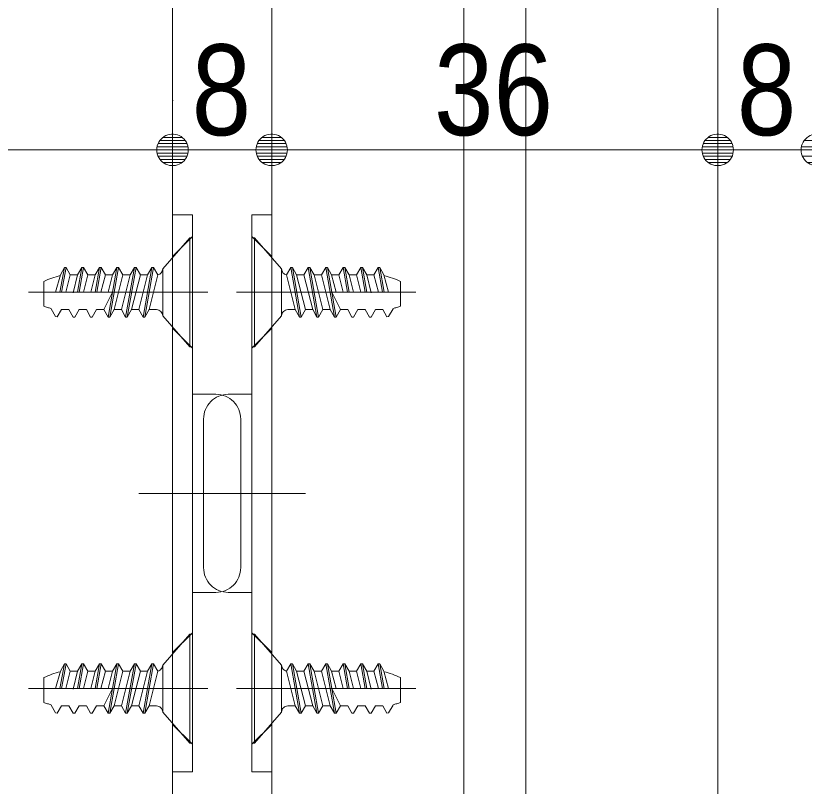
# Model space of a CAD drawing. Units: millimetres, scale not verified. Extents: x -6062 to 6062, y -3045 to 3045.
# Drawn here: x 1227.4 to 1545.6, y 163.3 to 474.4 of the extents above; entities that cross this region are included whole.
import ezdxf
from ezdxf.enums import TextEntityAlignment as Align

# ---------------------------------------------------------------- set-up
doc = ezdxf.new("R2010")
doc.units = ezdxf.units.MM
doc.header["$LTSCALE"] = 20
for name, color, linetype, lineweight in [('0-0_2寸法-1', 7, 'Continuous', 9), ('0-1_0', 7, 'Continuous', 9), ('0-3_3一般', 7, 'Continuous', 9)]:
    doc.layers.add(name, color=color, linetype=linetype, lineweight=lineweight)
doc.styles.add('ＭＳ Ｐゴシック', font='')
doc.styles.get('ＭＳ Ｐゴシック').set_extended_font_data('MS PGothic')

# ---------------------------------------------------------------- blocks, each defined once
blk = doc.blocks.new('グループ-9')
at = {"layer": '0-3_3一般'}
for p, q in [((63913.7, 12704.9), (63913.7, -36100)), ((64413.7, -36100), (64413.7, 12704.9))]:
    blk.add_line(p, q, dxfattribs=at)
blk.add_lwpolyline([(65963.7, 15304.9), (65963.7, -38700), (62363.7, -38700), (62363.7, 15304.9)], close=True, dxfattribs=at)
blk = doc.blocks.new('グループ-11')
at = {"layer": '0-3_3一般'}
blk.add_line((61563.7, 15304.9), (61563.7, -38700), dxfattribs=at)
blk = doc.blocks.new('グループ-34')
at = {"layer": '0-3_3一般'}
for p, q in [((62203.7, 4494.9), (62223.7, 4494.9)), ((62203.7, 3614.9), (62203.7, 4494.9)), ((62443.7, 4244.9), (62223.7, 4494.9)), ((62223.7, 3614.9), (62223.7, 4494.9)), ((62443.7, 4244.9), (62443.7, 3864.9)), ((62517, 4254.9), (62530.3, 4254.9)), ((62517, 4254.9), (62587.7, 3854.9)), ((62658.3, 4254.9), (62671.7, 4254.9)), ((62658.3, 4254.9), (62729, 3854.9)), ((62799.7, 4254.9), (62813, 4254.9)), ((62799.7, 4254.9), (62870.3, 3854.9)), ((62941, 4254.9), (62906.4, 4194.9)), ((62941, 4254.9), (62976.3, 4054.9)), ((62941, 4254.9), (62954.3, 4254.9)), ((62989.7, 4054.9), (62954.3, 4254.9)), ((62954.3, 4254.9), (62989, 4194.9)), ((63082.3, 4254.9), (63117.7, 4054.9)), ((63131, 4054.9), (63095.7, 4254.9)), ((63259.2, 4054.9), (63223.7, 4254.9)), ((63223.7, 4254.9), (63237, 4254.9)), ((63237, 4254.9), (63272.7, 4054.9)), ((63268.8, 4194.9), (63237, 4254.9)), ((62635.6, 3914.9), (62565, 4194.9)), ((62623.7, 4194.9), (62565, 4194.9)), ((62777, 3914.9), (62706.3, 4194.9)), ((62706.3, 4194.9), (62765, 4194.9)), ((62883, 4054.9), (62847.6, 4194.9)), ((62847.6, 4194.9), (62906.4, 4194.9)), ((62906.4, 4194.9), (62941.7, 4054.9)), ((63024.3, 4054.9), (62989, 4194.9)), ((62989, 4194.9), (63047.7, 4194.9)), ((63166.8, 4050.3), (63130.3, 4194.9)), ((63130.3, 4194.9), (63189, 4194.9)), ((63307.4, 4054.9), (63268.8, 4194.9)), ((63403.7, 3943.3), (63403.7, 4143.3)), ((62183.7, 4054.9), (62135.3, 4054.9)), ((63527.3, 4054.9), (62183.7, 4054.9)), ((62848.3, 4054.9), (62918.3, 3914.9)), ((62941.7, 4054.9), (63403.7, 4054.9)), ((62553, 3914.9), (62493.7, 3914.9)), ((62553, 3914.9), (62587.7, 3854.9)), ((62601, 3854.9), (62635.6, 3914.9)), ((62635.6, 3914.9), (62694.4, 3914.9)), ((62694.4, 3914.9), (62729, 3854.9)), ((62742.3, 3854.9), (62777, 3914.9)), ((62835.7, 3914.9), (62777, 3914.9)), ((62835.7, 3914.9), (62870.3, 3854.9)), ((62883.7, 3854.9), (62918.3, 3914.9)), ((62978.3, 3914.9), (62918.3, 3914.9)), ((63119.6, 3914.9), (63059.6, 3914.9)), ((63118.4, 3914.9), (63153, 3854.9)), ((63166.3, 3854.9), (63201, 3914.9)), ((63261, 3914.9), (63201, 3914.9)), ((63261, 3914.9), (63294.3, 3857.1)), ((63307.7, 3859), (63344.1, 3922.1)), ((62223.7, 3614.9), (62443.7, 3864.9)), ((62587.7, 3854.9), (62601, 3854.9)), ((62729, 3854.9), (62742.3, 3854.9)), ((62870.3, 3854.9), (62883.7, 3854.9)), ((63294.3, 3857.1), (63307.7, 3859)), ((62203.7, 3614.9), (62223.7, 3614.9))]:
    blk.add_line(p, q, dxfattribs=at)
for points in [[(62517, 4254.9), (62482.4, 4194.9), (62553, 3914.9)], [(62601, 3854.9), (62530.3, 4254.9), (62565, 4194.9)], [(62658.3, 4254.9), (62623.7, 4194.9), (62694.4, 3914.9)], [(62742.3, 3854.9), (62671.7, 4254.9), (62706.3, 4194.9)], [(62799.7, 4254.9), (62765, 4194.9), (62835.7, 3914.9)], [(62883.7, 3854.9), (62813, 4254.9), (62847.6, 4194.9)], [(63082.3, 4254.9), (63047.7, 4194.9), (63083, 4054.9)], [(63082.3, 4254.9), (63095.7, 4254.9), (63130.3, 4194.9)], [(63223.7, 4254.9), (63189, 4194.9), (63225, 4054.9)], [(62977, 3914.9), (63011.7, 3854.9), (63025, 3854.9), (63059.6, 3914.9)], [(63153, 3854.9), (63166.3, 3854.9), (63201, 3914.9)]]:
    blk.add_lwpolyline(points, dxfattribs=at)
for centre, radius, start, end in [((62493.7, 4244.9), 50, 180, 218.85337), ((62493.7, 4244.9), 50, 218.85337, 257.70674), ((63033.7, 3319.2), 903.4, 70.33492, 74.8474), ((63033.7, 3319.2), 903.4, 65.82245, 70.33492), ((62493.7, 3864.9), 50, 135, 180), ((62493.7, 3864.9), 50, 90, 135), ((63255.6, 4314.9), 400, 282.68217, 287.20712), ((63255.6, 4314.9), 400, 287.20712, 291.73206)]:
    blk.add_arc(centre, radius, start, end, dxfattribs=at)
blk = doc.blocks.new('グループ-35')
at = {"layer": '0-3_3一般'}
for p, q in [((61703.7, 4494.9), (61483.7, 4244.9)), ((61703.7, 4494.9), (61703.7, 3614.9)), ((61703.7, 4494.9), (61723.7, 4494.9)), ((61723.7, 4494.9), (61723.7, 3614.9)), ((60654.6, 4054.9), (60690.3, 4254.9)), ((60690.3, 4254.9), (60658.6, 4194.9)), ((60703.7, 4254.9), (60668.1, 4054.9)), ((60690.3, 4254.9), (60703.7, 4254.9)), ((60831.7, 4254.9), (60796.3, 4054.9)), ((60809.7, 4054.9), (60845, 4254.9)), ((60973, 4254.9), (60937.7, 4054.9)), ((60938.4, 4194.9), (60973, 4254.9)), ((60951, 4054.9), (60986.3, 4254.9)), ((60973, 4254.9), (60986.3, 4254.9)), ((61021, 4194.9), (60986.3, 4254.9)), ((61057, 3854.9), (61127.7, 4254.9)), ((61114.3, 4254.9), (61127.7, 4254.9)), ((61198.3, 3854.9), (61269, 4254.9)), ((61255.7, 4254.9), (61269, 4254.9)), ((61339.7, 3854.9), (61410.3, 4254.9)), ((61397, 4254.9), (61410.3, 4254.9)), ((61483.7, 3864.9), (61483.7, 4244.9)), ((60523.7, 4143.3), (60523.7, 3943.3)), ((60658.6, 4194.9), (60619.9, 4054.9)), ((60738.3, 4194.9), (60797, 4194.9)), ((60797, 4194.9), (60760.5, 4050.3)), ((60879.6, 4194.9), (60938.4, 4194.9)), ((60938.4, 4194.9), (60903, 4054.9)), ((60985.6, 4054.9), (61021, 4194.9)), ((61021, 4194.9), (61079.7, 4194.9)), ((61079.7, 4194.9), (61044.4, 4054.9)), ((61221, 4194.9), (61150.4, 3914.9)), ((61162.3, 4194.9), (61221, 4194.9)), ((61362.4, 4194.9), (61291.7, 3914.9)), ((61362.4, 4194.9), (61303.6, 4194.9)), ((61743.7, 4054.9), (60400, 4054.9)), ((60523.7, 4054.9), (60985.6, 4054.9)), ((61009, 3914.9), (61079, 4054.9)), ((61792, 4054.9), (61743.7, 4054.9)), ((60583.2, 3922.1), (60619.7, 3859)), ((60633, 3857.1), (60666.4, 3914.9)), ((60726.4, 3914.9), (60666.4, 3914.9)), ((60726.4, 3914.9), (60761, 3854.9)), ((60774.3, 3854.9), (60809, 3914.9)), ((60867.7, 3914.9), (60807.7, 3914.9)), ((61009, 3914.9), (60949.1, 3914.9)), ((61009, 3914.9), (61043.7, 3854.9)), ((61057, 3854.9), (61091.6, 3914.9)), ((61150.4, 3914.9), (61091.6, 3914.9)), ((61150.4, 3914.9), (61185, 3854.9)), ((61198.3, 3854.9), (61233, 3914.9)), ((61233, 3914.9), (61291.7, 3914.9)), ((61291.7, 3914.9), (61326.3, 3854.9)), ((61339.7, 3854.9), (61374.3, 3914.9)), ((61433.7, 3914.9), (61374.3, 3914.9)), ((60619.7, 3859), (60633, 3857.1)), ((61043.7, 3854.9), (61057, 3854.9)), ((61185, 3854.9), (61198.3, 3854.9)), ((61326.3, 3854.9), (61339.7, 3854.9)), ((61483.7, 3864.9), (61703.7, 3614.9)), ((61703.7, 3614.9), (61723.7, 3614.9))]:
    blk.add_line(p, q, dxfattribs=at)
for points in [[(60702.3, 4054.9), (60738.3, 4194.9), (60703.7, 4254.9)], [(60797, 4194.9), (60831.7, 4254.9), (60845, 4254.9)], [(60844.3, 4054.9), (60879.6, 4194.9), (60845, 4254.9)], [(61079.7, 4194.9), (61114.3, 4254.9), (61043.7, 3854.9)], [(61091.6, 3914.9), (61162.3, 4194.9), (61127.7, 4254.9)], [(61221, 4194.9), (61255.7, 4254.9), (61185, 3854.9)], [(61233, 3914.9), (61303.6, 4194.9), (61269, 4254.9)], [(61362.4, 4194.9), (61397, 4254.9), (61326.3, 3854.9)], [(61374.3, 3914.9), (61445, 4194.9), (61410.3, 4254.9)], [(60726.4, 3914.9), (60761, 3854.9), (60774.3, 3854.9)], [(60867.7, 3914.9), (60902.3, 3854.9), (60915.7, 3854.9), (60950.3, 3914.9)]]:
    blk.add_lwpolyline(points, dxfattribs=at)
for centre, radius, start, end in [((61433.7, 4244.9), 50, 282.29326, 321.14663), ((61433.7, 4244.9), 50, 321.14663, 0), ((60893.7, 3319.2), 903.4, 109.66508, 114.17755), ((60893.7, 3319.2), 903.4, 105.1526, 109.66508), ((60671.8, 4314.9), 400, 248.26794, 252.79288), ((60671.8, 4314.9), 400, 252.79288, 257.31783), ((61433.7, 3864.9), 50, 45, 90), ((61433.7, 3864.9), 50, 0, 45)]:
    blk.add_arc(centre, radius, start, end, dxfattribs=at)
blk = doc.blocks.new('グループ-36')
at = {"layer": '0-3_3一般'}
for p, q in [((62203.7, 6814.9), (62203.7, 7694.9)), ((62203.7, 7694.9), (62223.7, 7694.9)), ((62223.7, 6814.9), (62223.7, 7694.9)), ((62443.7, 7444.9), (62223.7, 7694.9)), ((62517, 7454.9), (62482.4, 7394.9)), ((62517, 7454.9), (62530.3, 7454.9)), ((62530.3, 7454.9), (62565, 7394.9)), ((62601, 7054.9), (62530.3, 7454.9)), ((62658.3, 7454.9), (62623.7, 7394.9)), ((62658.3, 7454.9), (62671.7, 7454.9)), ((62671.7, 7454.9), (62706.3, 7394.9)), ((62742.3, 7054.9), (62671.7, 7454.9)), ((62799.7, 7454.9), (62765, 7394.9)), ((62799.7, 7454.9), (62813, 7454.9)), ((62813, 7454.9), (62847.6, 7394.9)), ((62883.7, 7054.9), (62813, 7454.9)), ((62941, 7454.9), (62976.3, 7254.9)), ((62989.7, 7254.9), (62954.3, 7454.9)), ((63082.3, 7454.9), (63047.7, 7394.9)), ((63082.3, 7454.9), (63117.7, 7254.9)), ((63082.3, 7454.9), (63095.7, 7454.9)), ((63095.7, 7454.9), (63130.3, 7394.9)), ((63131, 7254.9), (63095.7, 7454.9)), ((63223.7, 7454.9), (63189, 7394.9)), ((63223.7, 7454.9), (63237, 7454.9)), ((63259.2, 7254.9), (63223.7, 7454.9)), ((63268.8, 7394.9), (63237, 7454.9)), ((63237, 7454.9), (63272.7, 7254.9)), ((62443.7, 7444.9), (62443.7, 7064.9)), ((62482.4, 7394.9), (62553, 7114.9)), ((62623.7, 7394.9), (62565, 7394.9)), ((62623.7, 7394.9), (62694.4, 7114.9)), ((62706.3, 7394.9), (62765, 7394.9)), ((62765, 7394.9), (62835.7, 7114.9)), ((62847.6, 7394.9), (62906.4, 7394.9)), ((62883, 7254.9), (62847.6, 7394.9)), ((62989, 7394.9), (63047.7, 7394.9)), ((63024.3, 7254.9), (62989, 7394.9)), ((63047.7, 7394.9), (63083, 7254.9)), ((63130.3, 7394.9), (63189, 7394.9)), ((63166.8, 7250.3), (63130.3, 7394.9)), ((63189, 7394.9), (63225, 7254.9)), ((63307.4, 7254.9), (63268.8, 7394.9)), ((63403.7, 7143.3), (63403.7, 7343.3)), ((62183.7, 7254.9), (62135.3, 7254.9)), ((63527.3, 7254.9), (62183.7, 7254.9)), ((62848.3, 7254.9), (62918.3, 7114.9)), ((62941.7, 7254.9), (63403.7, 7254.9)), ((62553, 7114.9), (62493.7, 7114.9)), ((62553, 7114.9), (62587.7, 7054.9)), ((62635.6, 7114.9), (62694.4, 7114.9)), ((62694.4, 7114.9), (62729, 7054.9)), ((62835.7, 7114.9), (62777, 7114.9)), ((62835.7, 7114.9), (62870.3, 7054.9)), ((62883.7, 7054.9), (62918.3, 7114.9)), ((62978.3, 7114.9), (62918.3, 7114.9)), ((62977, 7114.9), (63011.7, 7054.9)), ((63025, 7054.9), (63059.6, 7114.9)), ((63119.6, 7114.9), (63059.6, 7114.9)), ((63118.4, 7114.9), (63153, 7054.9)), ((63166.3, 7054.9), (63201, 7114.9)), ((63261, 7114.9), (63201, 7114.9)), ((63261, 7114.9), (63294.3, 7057.1)), ((63307.7, 7059), (63344.1, 7122.1)), ((63011.7, 7054.9), (63025, 7054.9)), ((63294.3, 7057.1), (63307.7, 7059))]:
    blk.add_line(p, q, dxfattribs=at)
for points in [[(62517, 7454.9), (62587.7, 7054.9), (62601, 7054.9)], [(62658.3, 7454.9), (62729, 7054.9), (62742.3, 7054.9)], [(62799.7, 7454.9), (62870.3, 7054.9), (62883.7, 7054.9)], [(62941, 7454.9), (62906.4, 7394.9), (62941.7, 7254.9)], [(62941, 7454.9), (62954.3, 7454.9), (62989, 7394.9)], [(62601, 7054.9), (62635.6, 7114.9), (62565, 7394.9)], [(62742.3, 7054.9), (62777, 7114.9), (62706.3, 7394.9)], [(62203.7, 6814.9), (62223.7, 6814.9), (62443.7, 7064.9)], [(63153, 7054.9), (63166.3, 7054.9), (63201, 7114.9)]]:
    blk.add_lwpolyline(points, dxfattribs=at)
for centre, radius, start, end in [((62493.7, 7444.9), 50, 180, 218.85337), ((62493.7, 7444.9), 50, 218.85337, 257.70674), ((63033.7, 6519.2), 903.4, 70.33492, 74.8474), ((63033.7, 6519.2), 903.4, 65.82245, 70.33492), ((63255.6, 7514.9), 400, 282.68217, 287.20712), ((63255.6, 7514.9), 400, 287.20712, 291.73206), ((62493.7, 7064.9), 50, 135, 180), ((62493.7, 7064.9), 50, 90, 135)]:
    blk.add_arc(centre, radius, start, end, dxfattribs=at)
blk = doc.blocks.new('グループ-37')
at = {"layer": '0-3_3一般'}
for p, q in [((61703.7, 7694.9), (61483.7, 7444.9)), ((61703.7, 7694.9), (61723.7, 7694.9)), ((61703.7, 7694.9), (61703.7, 6814.9)), ((61723.7, 7694.9), (61723.7, 6814.9)), ((60654.6, 7254.9), (60690.3, 7454.9)), ((60690.3, 7454.9), (60658.6, 7394.9)), ((60703.7, 7454.9), (60668.1, 7254.9)), ((60690.3, 7454.9), (60703.7, 7454.9)), ((60738.3, 7394.9), (60703.7, 7454.9)), ((60831.7, 7454.9), (60796.3, 7254.9)), ((60797, 7394.9), (60831.7, 7454.9)), ((60809.7, 7254.9), (60845, 7454.9)), ((60831.7, 7454.9), (60845, 7454.9)), ((60879.6, 7394.9), (60845, 7454.9)), ((60973, 7454.9), (60937.7, 7254.9)), ((60951, 7254.9), (60986.3, 7454.9)), ((61114.3, 7454.9), (61043.7, 7054.9)), ((61079.7, 7394.9), (61114.3, 7454.9)), ((61114.3, 7454.9), (61127.7, 7454.9)), ((61162.3, 7394.9), (61127.7, 7454.9)), ((61255.7, 7454.9), (61185, 7054.9)), ((61221, 7394.9), (61255.7, 7454.9)), ((61255.7, 7454.9), (61269, 7454.9)), ((61303.6, 7394.9), (61269, 7454.9)), ((61397, 7454.9), (61326.3, 7054.9)), ((61362.4, 7394.9), (61397, 7454.9)), ((61397, 7454.9), (61410.3, 7454.9)), ((61445, 7394.9), (61410.3, 7454.9)), ((60658.6, 7394.9), (60619.9, 7254.9)), ((60702.3, 7254.9), (60738.3, 7394.9)), ((60738.3, 7394.9), (60797, 7394.9)), ((60797, 7394.9), (60760.5, 7250.3)), ((60844.3, 7254.9), (60879.6, 7394.9)), ((60879.6, 7394.9), (60938.4, 7394.9)), ((60938.4, 7394.9), (60903, 7254.9)), ((61021, 7394.9), (61079.7, 7394.9)), ((61079.7, 7394.9), (61044.4, 7254.9)), ((61091.6, 7114.9), (61162.3, 7394.9)), ((61162.3, 7394.9), (61221, 7394.9)), ((61233, 7114.9), (61303.6, 7394.9)), ((61362.4, 7394.9), (61303.6, 7394.9)), ((61374.3, 7114.9), (61445, 7394.9)), ((61483.7, 7064.9), (61483.7, 7444.9)), ((60523.7, 7343.3), (60523.7, 7143.3)), ((61743.7, 7254.9), (60400, 7254.9)), ((60523.7, 7254.9), (60985.6, 7254.9)), ((61009, 7114.9), (61079, 7254.9)), ((61792, 7254.9), (61743.7, 7254.9)), ((60583.2, 7122.1), (60619.7, 7059)), ((60633, 7057.1), (60666.4, 7114.9)), ((60726.4, 7114.9), (60666.4, 7114.9)), ((60726.4, 7114.9), (60761, 7054.9)), ((60774.3, 7054.9), (60809, 7114.9)), ((60867.7, 7114.9), (60807.7, 7114.9)), ((60867.7, 7114.9), (60902.3, 7054.9)), ((60915.7, 7054.9), (60950.3, 7114.9)), ((61009, 7114.9), (60949.1, 7114.9)), ((61009, 7114.9), (61043.7, 7054.9)), ((61057, 7054.9), (61091.6, 7114.9)), ((61150.4, 7114.9), (61091.6, 7114.9)), ((61198.3, 7054.9), (61233, 7114.9)), ((61233, 7114.9), (61291.7, 7114.9)), ((61339.7, 7054.9), (61374.3, 7114.9)), ((61433.7, 7114.9), (61374.3, 7114.9)), ((60619.7, 7059), (60633, 7057.1)), ((60902.3, 7054.9), (60915.7, 7054.9))]:
    blk.add_line(p, q, dxfattribs=at)
for points in [[(60938.4, 7394.9), (60973, 7454.9), (60986.3, 7454.9)], [(60985.6, 7254.9), (61021, 7394.9), (60986.3, 7454.9)], [(61043.7, 7054.9), (61057, 7054.9), (61127.7, 7454.9)], [(61185, 7054.9), (61198.3, 7054.9), (61269, 7454.9)], [(61326.3, 7054.9), (61339.7, 7054.9), (61410.3, 7454.9)], [(61221, 7394.9), (61150.4, 7114.9), (61185, 7054.9)], [(61362.4, 7394.9), (61291.7, 7114.9), (61326.3, 7054.9)], [(60726.4, 7114.9), (60761, 7054.9), (60774.3, 7054.9)], [(61483.7, 7064.9), (61703.7, 6814.9), (61723.7, 6814.9)]]:
    blk.add_lwpolyline(points, dxfattribs=at)
for centre, radius, start, end in [((60893.7, 6519.2), 903.4, 105.1526, 109.66508), ((61433.7, 7444.9), 50, 282.29326, 321.14663), ((61433.7, 7444.9), 50, 321.14663, 0), ((60893.7, 6519.2), 903.4, 109.66508, 114.17755), ((60671.8, 7514.9), 400, 248.26794, 252.79288), ((60671.8, 7514.9), 400, 252.79288, 257.31783), ((61433.7, 7064.9), 50, 45, 90), ((61433.7, 7064.9), 50, 0, 45)]:
    blk.add_arc(centre, radius, start, end, dxfattribs=at)
blk = doc.blocks.new('グループ-43')
at = {"layer": '0-3_3一般'}
for p, q in [((62363.7, 7881.3), (62203.7, 7881.3)), ((62203.7, 6431.3), (62203.7, 7881.3)), ((62363.7, 7521.3), (62363.7, 7881.3)), ((62203.7, 7704.9), (62363.7, 7544.9)), ((62363.7, 3381.3), (62363.7, 7521.3)), ((62078.8, 7254.9), (62493.8, 7254.9)), ((62363.7, 6964.9), (62203.7, 6804.9)), ((62203.7, 6431.3), (62013.7, 6431.3)), ((62203.7, 6431.3), (62203.7, 4831.3)), ((61813.7, 6231.3), (61813.7, 5031.3)), ((61638.1, 5631.3), (62636.1, 5631.3)), ((62203.7, 4831.3), (62013.7, 4831.3)), ((62203.7, 3381.3), (62203.7, 4831.3)), ((62203.7, 4504.9), (62363.7, 4344.9)), ((62078.8, 4054.9), (62532.8, 4054.9)), ((62363.7, 3764.9), (62203.7, 3604.9)), ((62203.7, 3381.3), (62363.7, 3381.3))]:
    blk.add_line(p, q, dxfattribs=at)
for centre, start, end in [((62013.7, 6231.3), 90, 135), ((62013.7, 6231.3), 135, 180), ((62013.7, 5031.3), 180, 225), ((62013.7, 5031.3), 225, 270)]:
    blk.add_arc(centre, 200, start, end, dxfattribs=at)
blk = doc.blocks.new('グループ-45')
at = {"layer": '0-3_3一般'}
for p, q in [((61563.7, 7881.3), (61563.7, 7521.3)), ((61723.7, 7881.3), (61563.7, 7881.3)), ((61723.7, 7881.3), (61723.7, 6431.3)), ((61563.7, 7544.9), (61723.7, 7704.9)), ((61563.7, 7521.3), (61563.7, 3381.3)), ((61433.5, 7254.9), (61848.5, 7254.9)), ((61723.7, 6804.9), (61563.7, 6964.9)), ((61913.7, 6431.3), (61723.7, 6431.3)), ((61723.7, 4831.3), (61723.7, 6431.3)), ((62113.7, 5031.3), (62113.7, 6231.3)), ((61291.2, 5631.3), (62289.2, 5631.3)), ((61913.7, 4831.3), (61723.7, 4831.3)), ((61723.7, 4831.3), (61723.7, 3381.3)), ((61563.7, 4344.9), (61723.7, 4504.9)), ((61394.5, 4054.9), (61848.5, 4054.9)), ((61723.7, 3604.9), (61563.7, 3764.9)), ((61563.7, 3381.3), (61723.7, 3381.3))]:
    blk.add_line(p, q, dxfattribs=at)
for centre, start, end in [((61913.7, 6231.3), 45, 90), ((61913.7, 6231.3), 0, 45), ((61913.7, 5031.3), 315, 0), ((61913.7, 5031.3), 270, 315)]:
    blk.add_arc(centre, 200, start, end, dxfattribs=at)
blk = doc.blocks.new('グループ-92')
at = {"layer": '0-3_3一般'}
for name in ['グループ-11', 'グループ-9', 'グループ-45', 'グループ-43', 'グループ-37', 'グループ-36', 'グループ-35', 'グループ-34']:
    blk.add_blockref(name, (0, 0), dxfattribs=at)
blk = doc.blocks.new('グループ-93')
at = {"layer": '0-3_3一般'}
blk.add_blockref('グループ-92', (0, 0), dxfattribs=at)
blk = doc.blocks.new('_Dot')
at = {"layer": '0-1_0'}
for p, q in [((7.99, 6), (-7.99, 6)), ((-10, 0), (-20, 0)), ((9.78, 2), (-9.78, 2)), ((9.16, -3.98), (-9.16, -3.98)), ((6, -7.98), (-6, -7.98))]:
    blk.add_line(p, q, dxfattribs=at)
for points in [[(10, 0), (9.92, 1.25), (9.69, 2.49), (9.3, 3.68), (8.76, 4.82), (8.09, 5.88), (7.29, 6.85), (6.37, 7.71), (5.36, 8.44), (4.26, 9.05), (3.09, 9.51), (1.87, 9.82), (0.63, 9.98), (-0.63, 9.98), (-1.87, 9.82), (-3.09, 9.51), (-4.26, 9.05), (-5.36, 8.44), (-6.37, 7.71), (-7.29, 6.85), (-8.09, 5.88), (-8.76, 4.82), (-9.3, 3.68), (-9.69, 2.49), (-9.92, 1.25), (-10, 0), (0, 0)], [(-10, 0), (-9.92, -1.25), (-9.69, -2.49), (-9.3, -3.68), (-8.76, -4.82), (-8.09, -5.88), (-7.29, -6.85), (-6.37, -7.71), (-5.36, -8.44), (-4.26, -9.05), (-3.09, -9.51), (-1.87, -9.82), (-0.63, -9.98), (0.63, -9.98), (1.87, -9.82), (3.09, -9.51), (4.26, -9.05), (5.36, -8.44), (6.37, -7.71), (7.29, -6.85), (8.09, -5.88), (8.76, -4.82), (9.3, -3.68), (9.69, -2.49), (9.92, -1.25), (10, 0), (0, 0)]]:
    blk.add_lwpolyline(points, close=True, dxfattribs=at)

msp = doc.modelspace()

# ---------------------------------------------------------------- linework, layer by layer
at = {"layer": '0-0_2寸法-1'}
for p, q in [((1290.68, 440.25), (1290.88, 440.25)), ((1290.68, 440.25), (1290.88, 440.25)), ((1330.68, 440.25), (1330.88, 440.25)), ((1330.68, 440.25), (1330.88, 440.25)), ((1510.68, 440.25), (1510.88, 440.25)), ((1510.68, 440.25), (1510.88, 440.25)), ((1277.97, 420.25), (1123.4, 420.25)), ((1303.4, 420.25), (1317.97, 420.25)), ((1497.97, 420.25), (1343.4, 420.25)), ((1523.4, 420.25), (1537.97, 420.25))]:
    msp.add_line(p, q, dxfattribs=at)

# ---------------------------------------------------------------- block references
at = {"layer": '0-0_2寸法-1', "xscale": 0.6356201, "yscale": 0.6356201}
for p in [(1290.68, 420.25), (1330.68, 420.25), (1510.68, 420.25), (1550.68, 420.25)]:
    msp.add_blockref('_Dot', p, dxfattribs=at)
at = {"layer": '0-0_2寸法-1', "xscale": 0.6356201, "yscale": 0.6356201, "rotation": 180}
for p in [(1290.68, 420.25), (1330.68, 420.25), (1510.68, 420.25)]:
    msp.add_blockref('_Dot', p, dxfattribs=at)
at = {"layer": '0-3_3一般', "xscale": 0.05, "yscale": 0.05}
msp.add_blockref('グループ-93', (-1787.5, 0), dxfattribs=at)

# ---------------------------------------------------------------- texts
at = {"layer": '0-0_2寸法-1', "style": 'ＭＳ Ｐゴシック', "width": 0.9}
for s, p in [('8', (1298.39, 415.19)), ('36', (1396.19, 415.19)), ('8', (1518.39, 415.19))]:
    msp.add_text(s, height=36.66, dxfattribs=at).set_placement(p, align=Align.BOTTOM_LEFT)

doc.saveas('drawing.dxf')
